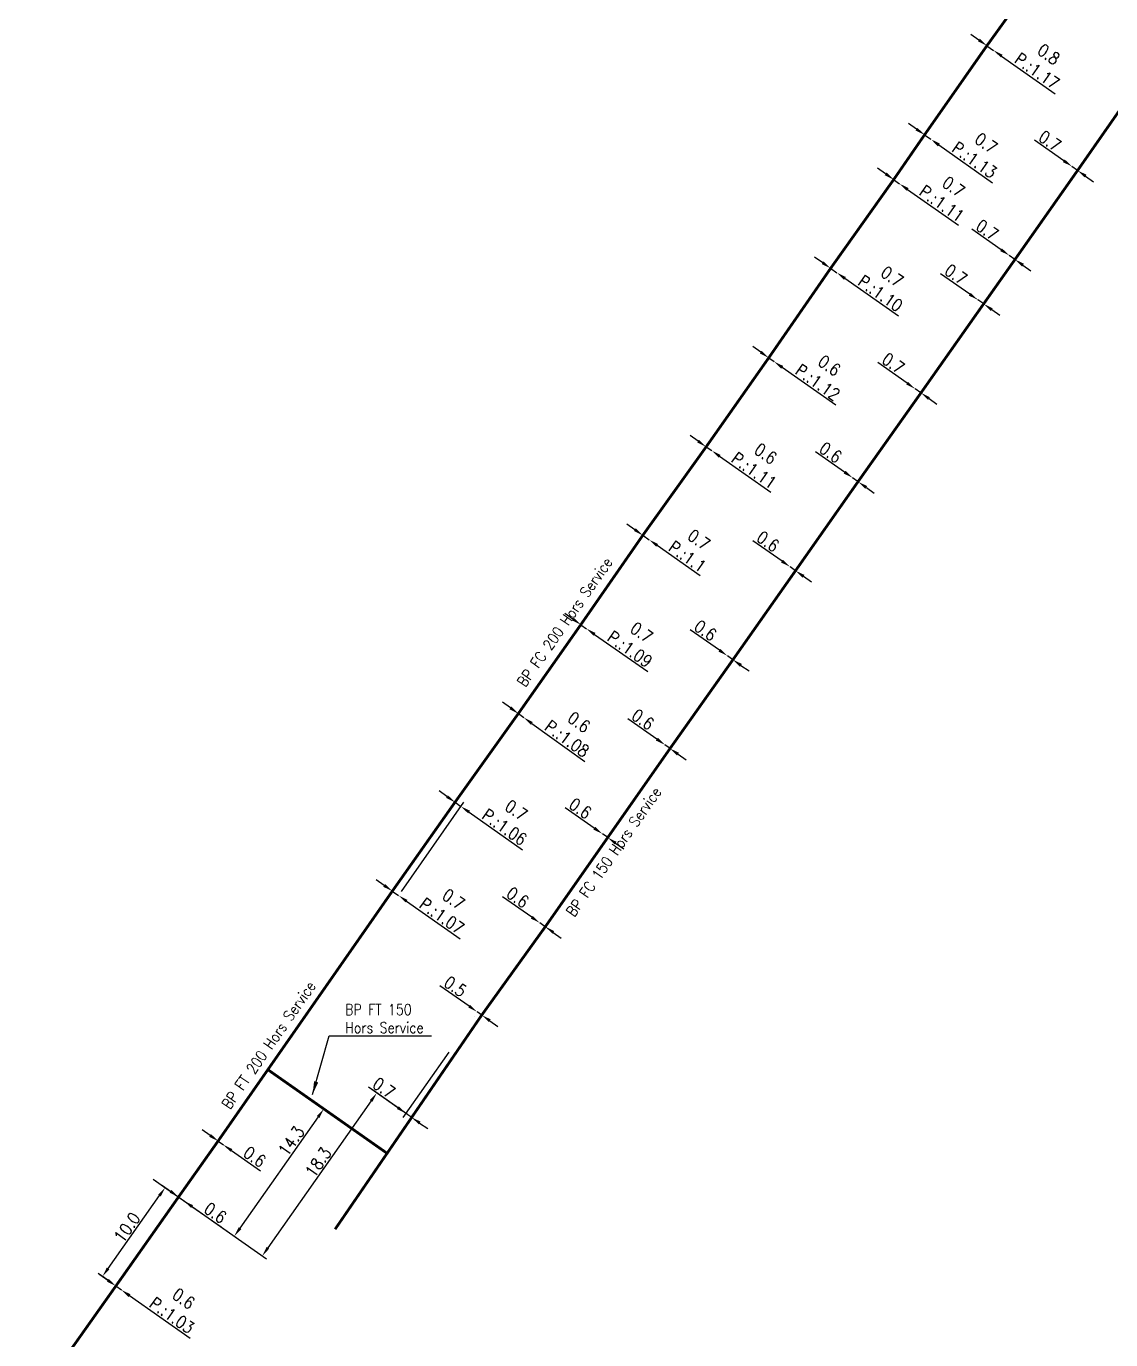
# Model space of a CAD drawing. Header units: millimetres. Extents: x 185000 to 186000, y 127000 to 128000.
# Drawn here: x 185782.1 to 185881.8, y 127495.1 to 127615.9 of the extents above; entities that cross this region are included whole.
import ezdxf

# ---------------------------------------------------------------- set-up
doc = ezdxf.new("R2010")
doc.units = ezdxf.units.MM
doc.header["$PDMODE"] = 34
doc.layers.get('DEFPOINTS').update_dxf_attribs({"linetype": 'CONTINUOUS'})
doc.layers.add('L_908', color=5, linetype='CONTINUOUS')
doc.styles.get("Standard").update_dxf_attribs({"font": 'romans.shx', "width": 0.85})
doc.linetypes.add('BP_HS', pattern='A,2,-1,["G",Standard,S=0.85,R=0,X=-0.27,Y=-0.4],-1', length=4)
doc.dimstyles.get("Standard").update_dxf_attribs({"dimtxt": 1.5, "dimasz": 1.2, "dimexe": 0.625, "dimexo": 0.625, "dimgap": 0.25, "dimtad": 1, "dimdec": 1, "dimzin": 0, "dimdsep": 46, "dimtxsty": 'Standard', "dimcen": -0.5, "dimadec": 0, "dimazin": 0, "dimtfac": 1, "dimtdec": 1, "dimtmove": 0, "dimatfit": 3, "dimfxl": 0, "dimtolj": 1, "dimtzin": 0, "dimarcsym": 0})

# ---------------------------------------------------------------- blocks, each defined once
blk = doc.blocks.new('*D164')
at = {"layer": 'DEFPOINTS', "color": 0, "linetype": 'Continuous', "ltscale": 0.5, "transparency": 16777216}
for p in [(185796.09, 127508.26), (185796.6, 127507.91), (185796.6, 127507.91)]:
    blk.add_point(p, dxfattribs=at)
at = {"layer": 'L_908', "color": 0, "linetype": 'Continuous', "lineweight": -2, "ltscale": 0.5, "transparency": 16777216}
for p, q in [((185795.35, 127508.78), (185794.62, 127509.3)), ((185796.09, 127508.26), (185796.6, 127507.91)), ((185797.33, 127507.39), (185800.02, 127505.51))]:
    blk.add_line(p, q, dxfattribs=at)
at = {"layer": 'L_908', "color": 0, "linetype": 'Continuous', "ltscale": 0.5, "transparency": 16777216}
for points in [[(185795.44, 127508.9), (185795.27, 127508.66), (185796.09, 127508.26)], [(185797.42, 127507.51), (185797.25, 127507.27), (185796.6, 127507.91)]]:
    blk.add_solid(points, dxfattribs=at)
at = {"layer": 'L_908', "color": 0, "linetype": 'Continuous', "ltscale": 0.5, "transparency": 16777216, "insert": (185799.48, 127506.8), "char_height": 1.125, "attachment_point": 5, "rotation": 324.9247}
blk.add_mtext('\\A1;0.6', dxfattribs=at)
blk = doc.blocks.new('*D165')
at = {"layer": 'DEFPOINTS', "color": 0, "linetype": 'Continuous', "ltscale": 0.5, "transparency": 16777216}
for p in [(185799.73, 127513.41), (185800.22, 127513.06), (185800.22, 127513.06)]:
    blk.add_point(p, dxfattribs=at)
at = {"layer": 'L_908', "color": 0, "linetype": 'Continuous', "lineweight": -2, "ltscale": 0.5, "transparency": 16777216}
for p, q in [((185798.99, 127513.93), (185798.25, 127514.44)), ((185799.73, 127513.41), (185800.22, 127513.06)), ((185800.95, 127512.55), (185803.64, 127510.66))]:
    blk.add_line(p, q, dxfattribs=at)
at = {"layer": 'L_908', "color": 0, "linetype": 'Continuous', "ltscale": 0.5, "transparency": 16777216}
for points in [[(185799.08, 127514.05), (185798.9, 127513.8), (185799.73, 127513.41)], [(185801.04, 127512.67), (185800.87, 127512.42), (185800.22, 127513.06)]]:
    blk.add_solid(points, dxfattribs=at)
at = {"layer": 'L_908', "color": 0, "linetype": 'Continuous', "ltscale": 0.5, "transparency": 16777216, "insert": (185803.1, 127511.96), "char_height": 1.125, "attachment_point": 5, "rotation": 324.9247}
blk.add_mtext('\\A1;0.6', dxfattribs=at)
blk = doc.blocks.new('*D166')
at = {"layer": 'DEFPOINTS', "color": 0, "linetype": 'Continuous', "ltscale": 0.5, "transparency": 16777216}
for p in [(185815.74, 127536.38), (185816.31, 127535.98), (185816.31, 127535.98)]:
    blk.add_point(p, dxfattribs=at)
at = {"layer": 'L_908', "color": 0, "linetype": 'Continuous', "lineweight": -2, "ltscale": 0.5, "transparency": 16777216}
for p, q in [((185815, 127536.9), (185814.26, 127537.42)), ((185815.74, 127536.38), (185816.31, 127535.98)), ((185817.04, 127535.46), (185821.96, 127532.01))]:
    blk.add_line(p, q, dxfattribs=at)
at = {"layer": 'L_908', "color": 0, "linetype": 'Continuous', "ltscale": 0.5, "transparency": 16777216}
for points in [[(185815.09, 127537.02), (185814.91, 127536.78), (185815.74, 127536.38)], [(185817.13, 127535.58), (185816.96, 127535.34), (185816.31, 127535.98)]]:
    blk.add_solid(points, dxfattribs=at)
at = {"layer": 'L_908', "color": 0, "linetype": 'Continuous', "ltscale": 0.5, "transparency": 16777216, "insert": (185820.84, 127534.86), "char_height": 1.125, "attachment_point": 5, "rotation": 324.9247}
blk.add_mtext('\\A1;0.7\\PP.:1.07', dxfattribs=at)
blk = doc.blocks.new('*D167')
at = {"layer": 'DEFPOINTS', "color": 0, "linetype": 'Continuous', "ltscale": 0.5, "transparency": 16777216}
for p in [(185821.5, 127544.55), (185822.05, 127544.16), (185816.31, 127535.98)]:
    blk.add_point(p, dxfattribs=at)
at = {"layer": 'L_908', "color": 0, "linetype": 'Continuous', "lineweight": -2, "ltscale": 0.5, "transparency": 16777216}
for p, q in [((185820.76, 127545.07), (185820.03, 127545.59)), ((185816.58, 127536.36), (185822.32, 127544.55)), ((185821.5, 127544.55), (185822.05, 127544.16)), ((185822.79, 127543.65), (185827.71, 127540.19))]:
    blk.add_line(p, q, dxfattribs=at)
at = {"layer": 'L_908', "color": 0, "linetype": 'Continuous', "ltscale": 0.5, "transparency": 16777216}
for points in [[(185820.85, 127545.19), (185820.68, 127544.95), (185821.5, 127544.55)], [(185822.88, 127543.77), (185822.71, 127543.52), (185822.05, 127544.16)]]:
    blk.add_solid(points, dxfattribs=at)
at = {"layer": 'L_908', "color": 0, "linetype": 'Continuous', "ltscale": 0.5, "transparency": 16777216, "insert": (185826.59, 127543.04), "char_height": 1.125, "attachment_point": 5, "rotation": 324.9247}
blk.add_mtext('\\A1;0.7\\PP.:1.06', dxfattribs=at)
blk = doc.blocks.new('*D168')
at = {"layer": 'DEFPOINTS', "color": 0, "linetype": 'Continuous', "ltscale": 0.5, "transparency": 16777216}
for p in [(185827.32, 127552.7), (185827.83, 127552.33), (185827.83, 127552.33)]:
    blk.add_point(p, dxfattribs=at)
at = {"layer": 'L_908', "color": 0, "linetype": 'Continuous', "lineweight": -2, "ltscale": 0.5, "transparency": 16777216}
for p, q in [((185826.59, 127553.22), (185825.86, 127553.75)), ((185827.32, 127552.7), (185827.83, 127552.33)), ((185828.56, 127551.8), (185833.43, 127548.29))]:
    blk.add_line(p, q, dxfattribs=at)
at = {"layer": 'L_908', "color": 0, "linetype": 'Continuous', "ltscale": 0.5, "transparency": 16777216}
for points in [[(185826.67, 127553.35), (185826.5, 127553.1), (185827.32, 127552.7)], [(185828.65, 127551.92), (185828.47, 127551.68), (185827.83, 127552.33)]]:
    blk.add_solid(points, dxfattribs=at)
at = {"layer": 'L_908', "color": 0, "linetype": 'Continuous', "ltscale": 0.5, "transparency": 16777216, "insert": (185832.35, 127551.15), "char_height": 1.125, "attachment_point": 5, "rotation": 324.2018}
blk.add_mtext('\\A1;0.6\\PP.:1.08', dxfattribs=at)
blk = doc.blocks.new('*D169')
at = {"layer": 'DEFPOINTS', "color": 0, "linetype": 'Continuous', "ltscale": 0.5, "transparency": 16777216}
for p in [(185833.06, 127560.87), (185833.59, 127560.5), (185833.59, 127560.5)]:
    blk.add_point(p, dxfattribs=at)
at = {"layer": 'L_908', "color": 0, "linetype": 'Continuous', "lineweight": -2, "ltscale": 0.5, "transparency": 16777216}
for p, q in [((185832.32, 127561.39), (185831.59, 127561.91)), ((185833.06, 127560.87), (185833.59, 127560.5)), ((185834.33, 127559.98), (185839.21, 127556.56))]:
    blk.add_line(p, q, dxfattribs=at)
at = {"layer": 'L_908', "color": 0, "linetype": 'Continuous', "ltscale": 0.5, "transparency": 16777216}
for points in [[(185832.41, 127561.51), (185832.24, 127561.27), (185833.06, 127560.87)], [(185834.41, 127560.11), (185834.24, 127559.86), (185833.59, 127560.5)]]:
    blk.add_solid(points, dxfattribs=at)
at = {"layer": 'L_908', "color": 0, "linetype": 'Continuous', "ltscale": 0.5, "transparency": 16777216, "insert": (185838.11, 127559.39), "char_height": 1.125, "attachment_point": 5, "rotation": 324.9259}
blk.add_mtext('\\A1;0.7\\PP.:1.09', dxfattribs=at)
blk = doc.blocks.new('*D170')
at = {"layer": 'DEFPOINTS', "color": 0, "linetype": 'Continuous', "ltscale": 0.5, "transparency": 16777216}
for p in [(185838.76, 127569.09), (185839.34, 127568.68), (185839.34, 127568.68)]:
    blk.add_point(p, dxfattribs=at)
at = {"layer": 'L_908', "color": 0, "linetype": 'Continuous', "lineweight": -2, "ltscale": 0.5, "transparency": 16777216}
for p, q in [((185838.03, 127569.6), (185837.29, 127570.12)), ((185838.76, 127569.09), (185839.34, 127568.68)), ((185840.07, 127568.17), (185844.02, 127565.39))]:
    blk.add_line(p, q, dxfattribs=at)
at = {"layer": 'L_908', "color": 0, "linetype": 'Continuous', "ltscale": 0.5, "transparency": 16777216}
for points in [[(185838.11, 127569.73), (185837.94, 127569.48), (185838.76, 127569.09)], [(185840.16, 127568.29), (185839.99, 127568.04), (185839.34, 127568.68)]]:
    blk.add_solid(points, dxfattribs=at)
at = {"layer": 'L_908', "color": 0, "linetype": 'Continuous', "ltscale": 0.5, "transparency": 16777216, "insert": (185843.39, 127567.9), "char_height": 1.125, "attachment_point": 5, "rotation": 324.9259}
blk.add_mtext('\\A1;0.7\\PP.:1.1', dxfattribs=at)
blk = doc.blocks.new('*D171')
at = {"layer": 'DEFPOINTS', "color": 0, "linetype": 'Continuous', "ltscale": 0.5, "transparency": 16777216}
for p in [(185844.58, 127577.22), (185845.09, 127576.87), (185845.09, 127576.87)]:
    blk.add_point(p, dxfattribs=at)
at = {"layer": 'L_908', "color": 0, "linetype": 'Continuous', "lineweight": -2, "ltscale": 0.5, "transparency": 16777216}
for p, q in [((185843.84, 127577.74), (185843.11, 127578.26)), ((185844.58, 127577.22), (185845.09, 127576.87)), ((185845.82, 127576.35), (185850.51, 127573.05))]:
    blk.add_line(p, q, dxfattribs=at)
at = {"layer": 'L_908', "color": 0, "linetype": 'Continuous', "ltscale": 0.5, "transparency": 16777216}
for points in [[(185843.93, 127577.87), (185843.76, 127577.62), (185844.58, 127577.22)], [(185845.91, 127576.47), (185845.74, 127576.23), (185845.09, 127576.87)]]:
    blk.add_solid(points, dxfattribs=at)
at = {"layer": 'L_908', "color": 0, "linetype": 'Continuous', "ltscale": 0.5, "transparency": 16777216, "insert": (185849.51, 127575.82), "char_height": 1.125, "attachment_point": 5, "rotation": 324.8613}
blk.add_mtext('\\A1;0.6\\PP.:1.11', dxfattribs=at)
blk = doc.blocks.new('*D172')
at = {"layer": 'DEFPOINTS', "color": 0, "linetype": 'Continuous', "ltscale": 0.5, "transparency": 16777216}
for p in [(185850.33, 127585.4), (185850.84, 127585.05), (185850.84, 127585.05)]:
    blk.add_point(p, dxfattribs=at)
at = {"layer": 'L_908', "color": 0, "linetype": 'Continuous', "lineweight": -2, "ltscale": 0.5, "transparency": 16777216}
for p, q in [((185849.6, 127585.92), (185848.86, 127586.44)), ((185850.33, 127585.4), (185850.84, 127585.05)), ((185851.58, 127584.53), (185856.49, 127581.07))]:
    blk.add_line(p, q, dxfattribs=at)
at = {"layer": 'L_908', "color": 0, "linetype": 'Continuous', "ltscale": 0.5, "transparency": 16777216}
for points in [[(185849.68, 127586.04), (185849.51, 127585.8), (185850.33, 127585.4)], [(185851.66, 127584.65), (185851.49, 127584.4), (185850.84, 127585.05)]]:
    blk.add_solid(points, dxfattribs=at)
at = {"layer": 'L_908', "color": 0, "linetype": 'Continuous', "ltscale": 0.5, "transparency": 16777216, "insert": (185855.37, 127583.92), "char_height": 1.125, "attachment_point": 5, "rotation": 324.8613}
blk.add_mtext('\\A1;0.6\\PP.:1.12', dxfattribs=at)
blk = doc.blocks.new('*D173')
at = {"layer": 'DEFPOINTS', "color": 0, "linetype": 'Continuous', "ltscale": 0.5, "transparency": 16777216}
for p in [(185856.02, 127593.63), (185856.6, 127593.22), (185856.6, 127593.22)]:
    blk.add_point(p, dxfattribs=at)
at = {"layer": 'L_908', "color": 0, "linetype": 'Continuous', "lineweight": -2, "ltscale": 0.5, "transparency": 16777216}
for p, q in [((185855.29, 127594.14), (185854.55, 127594.66)), ((185856.02, 127593.63), (185856.6, 127593.22)), ((185857.33, 127592.71), (185862.25, 127589.25))]:
    blk.add_line(p, q, dxfattribs=at)
at = {"layer": 'L_908', "color": 0, "linetype": 'Continuous', "ltscale": 0.5, "transparency": 16777216}
for points in [[(185855.37, 127594.27), (185855.2, 127594.02), (185856.02, 127593.63)], [(185857.42, 127592.83), (185857.25, 127592.58), (185856.6, 127593.22)]]:
    blk.add_solid(points, dxfattribs=at)
at = {"layer": 'L_908', "color": 0, "linetype": 'Continuous', "ltscale": 0.5, "transparency": 16777216, "insert": (185861.13, 127592.1), "char_height": 1.125, "attachment_point": 5, "rotation": 324.8613}
blk.add_mtext('\\A1;0.7\\PP.:1.10', dxfattribs=at)
blk = doc.blocks.new('*D174')
at = {"layer": 'DEFPOINTS', "color": 0, "linetype": 'Continuous', "ltscale": 0.5, "transparency": 16777216}
for p in [(185861.81, 127601.78), (185862.36, 127601.4), (185862.36, 127601.4)]:
    blk.add_point(p, dxfattribs=at)
at = {"layer": 'L_908', "color": 0, "linetype": 'Continuous', "lineweight": -2, "ltscale": 0.5, "transparency": 16777216}
for p, q in [((185861.07, 127602.3), (185860.34, 127602.82)), ((185861.81, 127601.78), (185862.36, 127601.4)), ((185863.09, 127600.88), (185867.78, 127597.58))]:
    blk.add_line(p, q, dxfattribs=at)
at = {"layer": 'L_908', "color": 0, "linetype": 'Continuous', "ltscale": 0.5, "transparency": 16777216}
for points in [[(185861.16, 127602.43), (185860.99, 127602.18), (185861.81, 127601.78)], [(185863.18, 127601), (185863, 127600.76), (185862.36, 127601.4)]]:
    blk.add_solid(points, dxfattribs=at)
at = {"layer": 'L_908', "color": 0, "linetype": 'Continuous', "ltscale": 0.5, "transparency": 16777216, "insert": (185866.78, 127600.35), "char_height": 1.125, "attachment_point": 5, "rotation": 324.8299}
blk.add_mtext('\\A1;0.7\\PP.:1.11', dxfattribs=at)
blk = doc.blocks.new('*D175')
at = {"layer": 'DEFPOINTS', "color": 0, "linetype": 'Continuous', "ltscale": 0.5, "transparency": 16777216}
for p in [(185864.65, 127605.9), (185865.24, 127605.49), (185865.24, 127605.49)]:
    blk.add_point(p, dxfattribs=at)
at = {"layer": 'L_908', "color": 0, "linetype": 'Continuous', "lineweight": -2, "ltscale": 0.5, "transparency": 16777216}
for p, q in [((185863.91, 127606.42), (185863.18, 127606.94)), ((185864.65, 127605.9), (185865.24, 127605.49)), ((185865.97, 127604.97), (185870.88, 127601.5))]:
    blk.add_line(p, q, dxfattribs=at)
at = {"layer": 'L_908', "color": 0, "linetype": 'Continuous', "ltscale": 0.5, "transparency": 16777216}
for points in [[(185864, 127606.54), (185863.82, 127606.3), (185864.65, 127605.9)], [(185866.06, 127605.09), (185865.88, 127604.84), (185865.24, 127605.49)]]:
    blk.add_solid(points, dxfattribs=at)
at = {"layer": 'L_908', "color": 0, "linetype": 'Continuous', "ltscale": 0.5, "transparency": 16777216, "insert": (185869.77, 127604.36), "char_height": 1.125, "attachment_point": 5, "rotation": 324.8299}
blk.add_mtext('\\A1;0.7\\PP.:1.13', dxfattribs=at)
blk = doc.blocks.new('*D176')
at = {"layer": 'DEFPOINTS', "color": 0, "linetype": 'Continuous', "ltscale": 0.5, "transparency": 16777216}
for p in [(185870.38, 127614.09), (185871, 127613.66), (185871, 127613.66)]:
    blk.add_point(p, dxfattribs=at)
at = {"layer": 'L_908', "color": 0, "linetype": 'Continuous', "lineweight": -2, "ltscale": 0.5, "transparency": 16777216}
for p, q in [((185869.65, 127614.61), (185868.91, 127615.13)), ((185870.38, 127614.09), (185871, 127613.66)), ((185871.73, 127613.14), (185876.64, 127609.68))]:
    blk.add_line(p, q, dxfattribs=at)
at = {"layer": 'L_908', "color": 0, "linetype": 'Continuous', "ltscale": 0.5, "transparency": 16777216}
for points in [[(185869.73, 127614.73), (185869.56, 127614.49), (185870.38, 127614.09)], [(185871.82, 127613.26), (185871.65, 127613.02), (185871, 127613.66)]]:
    blk.add_solid(points, dxfattribs=at)
at = {"layer": 'L_908', "color": 0, "linetype": 'Continuous', "ltscale": 0.5, "transparency": 16777216, "insert": (185875.53, 127612.53), "char_height": 1.125, "attachment_point": 5, "rotation": 324.8299}
blk.add_mtext('\\A1;0.8\\PP.:1.17', dxfattribs=at)
blk = doc.blocks.new('*D183')
at = {"layer": 'DEFPOINTS', "color": 0, "linetype": 'Continuous', "ltscale": 0.5, "transparency": 16777216}
for p in [(185804.3, 127519.97), (185793.39, 127510.16), (185801.22, 127504.66)]:
    blk.add_point(p, dxfattribs=at)
at = {"layer": 'L_908', "color": 0, "linetype": 'Continuous', "lineweight": -2, "ltscale": 0.5, "transparency": 16777216}
for p, q in [((185804.68, 127519.7), (185809.83, 127516.09)), ((185808.93, 127515.63), (185801.74, 127505.4)), ((185793.77, 127509.89), (185801.61, 127504.39))]:
    blk.add_line(p, q, dxfattribs=at)
at = {"layer": 'L_908', "color": 0, "linetype": 'Continuous', "ltscale": 0.5, "transparency": 16777216}
for points in [[(185808.8, 127515.71), (185809.05, 127515.54), (185809.44, 127516.36)], [(185801.62, 127505.48), (185801.86, 127505.31), (185801.22, 127504.66)]]:
    blk.add_solid(points, dxfattribs=at)
at = {"layer": 'L_908', "color": 0, "linetype": 'Continuous', "ltscale": 0.5, "transparency": 16777216, "insert": (185806.46, 127513.42), "char_height": 1.125, "attachment_point": 5, "rotation": 54.9247}
blk.add_mtext('\\A1;14.3', dxfattribs=at)
blk = doc.blocks.new('*D184')
at = {"layer": 'DEFPOINTS', "color": 0, "linetype": 'Continuous', "ltscale": 0.5, "transparency": 16777216}
for p in [(185821.21, 127521.97), (185816.98, 127515.95), (185817.52, 127515.58)]:
    blk.add_point(p, dxfattribs=at)
at = {"layer": 'L_908', "color": 0, "linetype": 'Continuous', "lineweight": -2, "ltscale": 0.5, "transparency": 16777216}
for p, q in [((185820.94, 127521.59), (185816.71, 127515.57)), ((185816.25, 127516.47), (185813.56, 127518.36)), ((185817.52, 127515.58), (185816.98, 127515.95)), ((185818.25, 127515.06), (185818.99, 127514.55))]:
    blk.add_line(p, q, dxfattribs=at)
at = {"layer": 'L_908', "color": 0, "linetype": 'Continuous', "ltscale": 0.5, "transparency": 16777216}
for points in [[(185816.33, 127516.6), (185816.16, 127516.35), (185816.98, 127515.95)], [(185818.34, 127515.19), (185818.17, 127514.94), (185817.52, 127515.58)]]:
    blk.add_solid(points, dxfattribs=at)
at = {"layer": 'L_908', "color": 0, "linetype": 'Continuous', "ltscale": 0.5, "transparency": 16777216, "insert": (185814.97, 127518.29), "char_height": 1.125, "attachment_point": 5, "rotation": 324.9022}
blk.add_mtext('\\A1;0.7', dxfattribs=at)
blk = doc.blocks.new('*D185')
at = {"layer": 'DEFPOINTS', "color": 0, "linetype": 'Continuous', "ltscale": 0.5, "transparency": 16777216}
for p in [(185823.54, 127525.28), (185823.54, 127525.28), (185823.96, 127524.99)]:
    blk.add_point(p, dxfattribs=at)
at = {"layer": 'L_908', "color": 0, "linetype": 'Continuous', "lineweight": -2, "ltscale": 0.5, "transparency": 16777216}
for p, q in [((185822.8, 127525.8), (185820.12, 127527.68)), ((185823.27, 127524.9), (185823.27, 127524.9)), ((185823.96, 127524.99), (185823.54, 127525.28)), ((185823.69, 127524.61), (185823.69, 127524.61)), ((185824.69, 127524.47), (185825.43, 127523.95))]:
    blk.add_line(p, q, dxfattribs=at)
at = {"layer": 'L_908', "color": 0, "linetype": 'Continuous', "ltscale": 0.5, "transparency": 16777216}
for points in [[(185822.89, 127525.92), (185822.72, 127525.68), (185823.54, 127525.28)], [(185824.78, 127524.59), (185824.61, 127524.35), (185823.96, 127524.99)]]:
    blk.add_solid(points, dxfattribs=at)
at = {"layer": 'L_908', "color": 0, "linetype": 'Continuous', "ltscale": 0.5, "transparency": 16777216, "insert": (185821.52, 127527.61), "char_height": 1.125, "attachment_point": 5, "rotation": 324.9022}
blk.add_mtext('\\A1;0.5', dxfattribs=at)
blk = doc.blocks.new('*D186')
at = {"layer": 'DEFPOINTS', "color": 0, "linetype": 'Continuous', "ltscale": 0.5, "transparency": 16777216}
for p in [(185829.29, 127533.46), (185829.29, 127533.46), (185829.8, 127533.11)]:
    blk.add_point(p, dxfattribs=at)
at = {"layer": 'L_908', "color": 0, "linetype": 'Continuous', "lineweight": -2, "ltscale": 0.5, "transparency": 16777216}
for p, q in [((185828.55, 127533.98), (185825.87, 127535.87)), ((185829.8, 127533.11), (185829.29, 127533.46)), ((185830.53, 127532.59), (185831.27, 127532.07))]:
    blk.add_line(p, q, dxfattribs=at)
at = {"layer": 'L_908', "color": 0, "linetype": 'Continuous', "ltscale": 0.5, "transparency": 16777216}
for points in [[(185828.64, 127534.1), (185828.47, 127533.86), (185829.29, 127533.46)], [(185830.62, 127532.71), (185830.45, 127532.47), (185829.8, 127533.11)]]:
    blk.add_solid(points, dxfattribs=at)
at = {"layer": 'L_908', "color": 0, "linetype": 'Continuous', "ltscale": 0.5, "transparency": 16777216, "insert": (185827.27, 127535.8), "char_height": 1.125, "attachment_point": 5, "rotation": 324.9022}
blk.add_mtext('\\A1;0.6', dxfattribs=at)
blk = doc.blocks.new('*D187')
at = {"layer": 'DEFPOINTS', "color": 0, "linetype": 'Continuous', "ltscale": 0.5, "transparency": 16777216}
for p in [(185835.04, 127541.65), (185835.04, 127541.65), (185835.53, 127541.3)]:
    blk.add_point(p, dxfattribs=at)
at = {"layer": 'L_908', "color": 0, "linetype": 'Continuous', "lineweight": -2, "ltscale": 0.5, "transparency": 16777216}
for p, q in [((185834.3, 127542.16), (185831.62, 127544.05)), ((185835.53, 127541.3), (185835.04, 127541.65)), ((185836.26, 127540.78), (185837, 127540.27))]:
    blk.add_line(p, q, dxfattribs=at)
at = {"layer": 'L_908', "color": 0, "linetype": 'Continuous', "ltscale": 0.5, "transparency": 16777216}
for points in [[(185834.39, 127542.29), (185834.21, 127542.04), (185835.04, 127541.65)], [(185836.35, 127540.91), (185836.18, 127540.66), (185835.53, 127541.3)]]:
    blk.add_solid(points, dxfattribs=at)
at = {"layer": 'L_908', "color": 0, "linetype": 'Continuous', "ltscale": 0.5, "transparency": 16777216, "insert": (185833.02, 127543.98), "char_height": 1.125, "attachment_point": 5, "rotation": 324.9022}
blk.add_mtext('\\A1;0.6', dxfattribs=at)
blk = doc.blocks.new('*D188')
at = {"layer": 'DEFPOINTS', "color": 0, "linetype": 'Continuous', "ltscale": 0.5, "transparency": 16777216}
for p in [(185840.79, 127549.83), (185840.79, 127549.83), (185841.26, 127549.49)]:
    blk.add_point(p, dxfattribs=at)
at = {"layer": 'L_908', "color": 0, "linetype": 'Continuous', "lineweight": -2, "ltscale": 0.5, "transparency": 16777216}
for p, q in [((185840.05, 127550.34), (185837.37, 127552.23)), ((185841.26, 127549.49), (185840.79, 127549.83)), ((185842, 127548.98), (185842.73, 127548.46))]:
    blk.add_line(p, q, dxfattribs=at)
at = {"layer": 'L_908', "color": 0, "linetype": 'Continuous', "ltscale": 0.5, "transparency": 16777216}
for points in [[(185840.14, 127550.47), (185839.96, 127550.22), (185840.79, 127549.83)], [(185842.08, 127549.1), (185841.91, 127548.85), (185841.26, 127549.49)]]:
    blk.add_solid(points, dxfattribs=at)
at = {"layer": 'L_908', "color": 0, "linetype": 'Continuous', "ltscale": 0.5, "transparency": 16777216, "insert": (185838.77, 127552.16), "char_height": 1.125, "attachment_point": 5, "rotation": 324.9022}
blk.add_mtext('\\A1;0.6', dxfattribs=at)
blk = doc.blocks.new('*D189')
at = {"layer": 'DEFPOINTS', "color": 0, "linetype": 'Continuous', "ltscale": 0.5, "transparency": 16777216}
for p in [(185846.54, 127558.01), (185846.54, 127558.01), (185847.04, 127557.65)]:
    blk.add_point(p, dxfattribs=at)
at = {"layer": 'L_908', "color": 0, "linetype": 'Continuous', "lineweight": -2, "ltscale": 0.5, "transparency": 16777216}
for p, q in [((185845.8, 127558.53), (185843.12, 127560.41)), ((185847.04, 127557.65), (185846.54, 127558.01)), ((185847.78, 127557.13), (185848.52, 127556.62))]:
    blk.add_line(p, q, dxfattribs=at)
at = {"layer": 'L_908', "color": 0, "linetype": 'Continuous', "ltscale": 0.5, "transparency": 16777216}
for points in [[(185845.89, 127558.65), (185845.71, 127558.4), (185846.54, 127558.01)], [(185847.87, 127557.26), (185847.69, 127557.01), (185847.04, 127557.65)]]:
    blk.add_solid(points, dxfattribs=at)
at = {"layer": 'L_908', "color": 0, "linetype": 'Continuous', "ltscale": 0.5, "transparency": 16777216, "insert": (185844.52, 127560.34), "char_height": 1.125, "attachment_point": 5, "rotation": 324.9022}
blk.add_mtext('\\A1;0.6', dxfattribs=at)
blk = doc.blocks.new('*D190')
at = {"layer": 'DEFPOINTS', "color": 0, "linetype": 'Continuous', "ltscale": 0.5, "transparency": 16777216}
for p in [(185852.29, 127566.19), (185852.29, 127566.19), (185852.79, 127565.83)]:
    blk.add_point(p, dxfattribs=at)
at = {"layer": 'L_908', "color": 0, "linetype": 'Continuous', "lineweight": -2, "ltscale": 0.5, "transparency": 16777216}
for p, q in [((185851.55, 127566.71), (185848.87, 127568.59)), ((185852.79, 127565.83), (185852.29, 127566.19)), ((185853.53, 127565.32), (185854.27, 127564.8))]:
    blk.add_line(p, q, dxfattribs=at)
at = {"layer": 'L_908', "color": 0, "linetype": 'Continuous', "ltscale": 0.5, "transparency": 16777216}
for points in [[(185851.64, 127566.83), (185851.46, 127566.59), (185852.29, 127566.19)], [(185853.62, 127565.44), (185853.44, 127565.19), (185852.79, 127565.83)]]:
    blk.add_solid(points, dxfattribs=at)
at = {"layer": 'L_908', "color": 0, "linetype": 'Continuous', "ltscale": 0.5, "transparency": 16777216, "insert": (185850.27, 127568.52), "char_height": 1.125, "attachment_point": 5, "rotation": 324.8965}
blk.add_mtext('\\A1;0.6', dxfattribs=at)
blk = doc.blocks.new('*D191')
at = {"layer": 'DEFPOINTS', "color": 0, "linetype": 'Continuous', "ltscale": 0.5, "transparency": 16777216}
for p in [(185858.04, 127574.37), (185858.04, 127574.37), (185858.56, 127574)]:
    blk.add_point(p, dxfattribs=at)
at = {"layer": 'L_908', "color": 0, "linetype": 'Continuous', "lineweight": -2, "ltscale": 0.5, "transparency": 16777216}
for p, q in [((185857.3, 127574.89), (185854.62, 127576.77)), ((185858.56, 127574), (185858.04, 127574.37)), ((185859.3, 127573.49), (185860.03, 127572.97))]:
    blk.add_line(p, q, dxfattribs=at)
at = {"layer": 'L_908', "color": 0, "linetype": 'Continuous', "ltscale": 0.5, "transparency": 16777216}
for points in [[(185857.39, 127575.01), (185857.22, 127574.77), (185858.04, 127574.37)], [(185859.38, 127573.61), (185859.21, 127573.36), (185858.56, 127574)]]:
    blk.add_solid(points, dxfattribs=at)
at = {"layer": 'L_908', "color": 0, "linetype": 'Continuous', "ltscale": 0.5, "transparency": 16777216, "insert": (185856.02, 127576.7), "char_height": 1.125, "attachment_point": 5, "rotation": 324.8965}
blk.add_mtext('\\A1;0.6', dxfattribs=at)
blk = doc.blocks.new('*D192')
at = {"layer": 'DEFPOINTS', "color": 0, "linetype": 'Continuous', "ltscale": 0.5, "transparency": 16777216}
for p in [(185863.79, 127582.55), (185863.79, 127582.55), (185864.32, 127582.18)]:
    blk.add_point(p, dxfattribs=at)
at = {"layer": 'L_908', "color": 0, "linetype": 'Continuous', "lineweight": -2, "ltscale": 0.5, "transparency": 16777216}
for p, q in [((185863.05, 127583.07), (185860.37, 127584.96)), ((185864.32, 127582.18), (185863.79, 127582.55)), ((185865.06, 127581.66), (185865.79, 127581.14))]:
    blk.add_line(p, q, dxfattribs=at)
at = {"layer": 'L_908', "color": 0, "linetype": 'Continuous', "ltscale": 0.5, "transparency": 16777216}
for points in [[(185863.14, 127583.19), (185862.97, 127582.95), (185863.79, 127582.55)], [(185865.14, 127581.78), (185864.97, 127581.54), (185864.32, 127582.18)]]:
    blk.add_solid(points, dxfattribs=at)
at = {"layer": 'L_908', "color": 0, "linetype": 'Continuous', "ltscale": 0.5, "transparency": 16777216, "insert": (185861.78, 127584.89), "char_height": 1.125, "attachment_point": 5, "rotation": 324.8329}
blk.add_mtext('\\A1;0.7', dxfattribs=at)
blk = doc.blocks.new('*D193')
at = {"layer": 'DEFPOINTS', "color": 0, "linetype": 'Continuous', "ltscale": 0.5, "transparency": 16777216}
for p in [(185869.55, 127590.73), (185869.55, 127590.73), (185870.09, 127590.35)]:
    blk.add_point(p, dxfattribs=at)
at = {"layer": 'L_908', "color": 0, "linetype": 'Continuous', "lineweight": -2, "ltscale": 0.5, "transparency": 16777216}
for p, q in [((185868.81, 127591.25), (185866.13, 127593.13)), ((185870.09, 127590.35), (185869.55, 127590.73)), ((185870.82, 127589.83), (185871.56, 127589.31))]:
    blk.add_line(p, q, dxfattribs=at)
at = {"layer": 'L_908', "color": 0, "linetype": 'Continuous', "ltscale": 0.5, "transparency": 16777216}
for points in [[(185868.9, 127591.37), (185868.72, 127591.12), (185869.55, 127590.73)], [(185870.91, 127589.95), (185870.74, 127589.71), (185870.09, 127590.35)]]:
    blk.add_solid(points, dxfattribs=at)
at = {"layer": 'L_908', "color": 0, "linetype": 'Continuous', "ltscale": 0.5, "transparency": 16777216, "insert": (185867.53, 127593.06), "char_height": 1.125, "attachment_point": 5, "rotation": 324.8678}
blk.add_mtext('\\A1;0.7', dxfattribs=at)
blk = doc.blocks.new('*D194')
at = {"layer": 'DEFPOINTS', "color": 0, "linetype": 'Continuous', "ltscale": 0.5, "transparency": 16777216}
for p in [(185872.42, 127594.82), (185872.42, 127594.82), (185872.96, 127594.44)]:
    blk.add_point(p, dxfattribs=at)
at = {"layer": 'L_908', "color": 0, "linetype": 'Continuous', "lineweight": -2, "ltscale": 0.5, "transparency": 16777216}
for p, q in [((185871.69, 127595.34), (185869.01, 127597.22)), ((185872.96, 127594.44), (185872.42, 127594.82)), ((185873.69, 127593.93), (185874.43, 127593.41))]:
    blk.add_line(p, q, dxfattribs=at)
at = {"layer": 'L_908', "color": 0, "linetype": 'Continuous', "ltscale": 0.5, "transparency": 16777216}
for points in [[(185871.77, 127595.46), (185871.6, 127595.21), (185872.42, 127594.82)], [(185873.78, 127594.05), (185873.61, 127593.8), (185872.96, 127594.44)]]:
    blk.add_solid(points, dxfattribs=at)
at = {"layer": 'L_908', "color": 0, "linetype": 'Continuous', "ltscale": 0.5, "transparency": 16777216, "insert": (185870.41, 127597.15), "char_height": 1.125, "attachment_point": 5, "rotation": 324.8678}
blk.add_mtext('\\A1;0.7', dxfattribs=at)
blk = doc.blocks.new('*D195')
at = {"layer": 'DEFPOINTS', "color": 0, "linetype": 'Continuous', "ltscale": 0.5, "transparency": 16777216}
for p in [(185878.18, 127603), (185878.18, 127603), (185878.71, 127602.62)]:
    blk.add_point(p, dxfattribs=at)
at = {"layer": 'L_908', "color": 0, "linetype": 'Continuous', "lineweight": -2, "ltscale": 0.5, "transparency": 16777216}
for p, q in [((185877.44, 127603.51), (185874.76, 127605.4)), ((185878.71, 127602.62), (185878.18, 127603)), ((185879.45, 127602.1), (185880.18, 127601.59))]:
    blk.add_line(p, q, dxfattribs=at)
at = {"layer": 'L_908', "color": 0, "linetype": 'Continuous', "ltscale": 0.5, "transparency": 16777216}
for points in [[(185877.53, 127603.64), (185877.36, 127603.39), (185878.18, 127603)], [(185879.53, 127602.23), (185879.36, 127601.98), (185878.71, 127602.62)]]:
    blk.add_solid(points, dxfattribs=at)
at = {"layer": 'L_908', "color": 0, "linetype": 'Continuous', "ltscale": 0.5, "transparency": 16777216, "insert": (185876.17, 127605.33), "char_height": 1.125, "attachment_point": 5, "rotation": 324.8678}
blk.add_mtext('\\A1;0.7', dxfattribs=at)
blk = doc.blocks.new('*D203')
at = {"layer": 'DEFPOINTS', "color": 0, "linetype": 'Continuous', "ltscale": 0.5, "transparency": 16777216}
for p in [(185790.34, 127500.09), (185790.85, 127499.72), (185790.85, 127499.72)]:
    blk.add_point(p, dxfattribs=at)
at = {"layer": 'L_908', "color": 0, "linetype": 'Continuous', "lineweight": -2, "ltscale": 0.5, "transparency": 16777216}
for p, q in [((185789.6, 127500.6), (185788.86, 127501.12)), ((185790.34, 127500.09), (185790.85, 127499.72)), ((185791.59, 127499.21), (185797.15, 127495.3))]:
    blk.add_line(p, q, dxfattribs=at)
at = {"layer": 'L_908', "color": 0, "linetype": 'Continuous', "ltscale": 0.5, "transparency": 16777216}
for points in [[(185789.69, 127500.73), (185789.51, 127500.48), (185790.34, 127500.09)], [(185791.67, 127499.33), (185791.5, 127499.08), (185790.85, 127499.72)]]:
    blk.add_solid(points, dxfattribs=at)
at = {"layer": 'L_908', "color": 0, "linetype": 'Continuous', "ltscale": 0.5, "transparency": 16777216, "insert": (185796.03, 127498.15), "char_height": 1.125, "attachment_point": 5, "rotation": 324.9247}
blk.add_mtext('\\A1;0.6\\PP.:1.03', dxfattribs=at)
blk = doc.blocks.new('*D363')
at = {"layer": 'DEFPOINTS', "color": 0, "linetype": 'Continuous', "ltscale": 0.5, "transparency": 16777216}
for p in [(185793.39, 127510.16), (185794.86, 127509.13), (185790.34, 127500.09)]:
    blk.add_point(p, dxfattribs=at)
at = {"layer": 'L_908', "color": 0, "linetype": 'Continuous', "lineweight": -2, "ltscale": 0.5, "transparency": 16777216}
for p, q in [((185793.77, 127509.89), (185795.24, 127508.86)), ((185789.62, 127501.69), (185794.34, 127508.39)), ((185789.95, 127500.36), (185788.72, 127501.22))]:
    blk.add_line(p, q, dxfattribs=at)
at = {"layer": 'L_908', "color": 0, "linetype": 'Continuous', "ltscale": 0.5, "transparency": 16777216}
for points in [[(185794.22, 127508.48), (185794.46, 127508.31), (185794.86, 127509.13)], [(185789.5, 127501.78), (185789.74, 127501.6), (185789.1, 127500.95)]]:
    blk.add_solid(points, dxfattribs=at)
at = {"layer": 'L_908', "color": 0, "linetype": 'Continuous', "ltscale": 0.5, "transparency": 16777216, "insert": (185791.37, 127505.47), "char_height": 1.125, "attachment_point": 5, "rotation": 54.861}
blk.add_mtext('\\A1;10.0', dxfattribs=at)
blk = doc.blocks.new('*D364')
at = {"layer": 'DEFPOINTS', "color": 0, "linetype": 'Continuous', "ltscale": 0.5, "transparency": 16777216}
for p in [(185817.52, 127515.58), (185793.39, 127510.16), (185803.79, 127502.86)]:
    blk.add_point(p, dxfattribs=at)
at = {"layer": 'L_908', "color": 0, "linetype": 'Continuous', "lineweight": -2, "ltscale": 0.5, "transparency": 16777216}
for p, q in [((185817.13, 127515.85), (185813.92, 127518.1)), ((185813.79, 127517.1), (185804.31, 127503.59)), ((185793.77, 127509.89), (185804.18, 127502.59))]:
    blk.add_line(p, q, dxfattribs=at)
at = {"layer": 'L_908', "color": 0, "linetype": 'Continuous', "ltscale": 0.5, "transparency": 16777216}
for points in [[(185813.67, 127517.18), (185813.91, 127517.01), (185814.31, 127517.83)], [(185804.19, 127503.68), (185804.43, 127503.51), (185803.79, 127502.86)]]:
    blk.add_solid(points, dxfattribs=at)
at = {"layer": 'L_908', "color": 0, "linetype": 'Continuous', "ltscale": 0.5, "transparency": 16777216, "insert": (185808.93, 127511.47), "char_height": 1.125, "attachment_point": 5, "rotation": 54.9247}
blk.add_mtext('\\A1;18.3', dxfattribs=at)

msp = doc.modelspace()

# ---------------------------------------------------------------- linework, layer by layer
at = {"layer": 'L_908', "linetype": 'BP_HS', "ltscale": 0.5, "const_width": 0.25, "flags": 128}
for points in [[(185740.79, 127429.66), (185758.89, 127455.07), (185761.68, 127459.22), (185767.36, 127467.34), (185773.08, 127475.55), (185778.8, 127483.75), (185784.56, 127491.92), (185790.34, 127500.09), (185796.09, 127508.26), (185799.73, 127513.41), (185815.74, 127536.38), (185821.5, 127544.55), (185827.32, 127552.7), (185833.06, 127560.87), (185838.76, 127569.09), (185844.58, 127577.22), (185850.33, 127585.4), (185856.02, 127593.63), (185861.81, 127601.78), (185864.65, 127605.9), (185870.38, 127614.09), (185877.56, 127624.06), (185880.41, 127628.17), (185889, 127640.46), (185894.75, 127648.64), (185900.56, 127656.78), (185906.28, 127664.98), (185913.95, 127675.92), (185919.57, 127683.93), (185925.41, 127692.17), (185931.08, 127700.17), (185939.85, 127713.03), (185942.61, 127717.49), (185943.58, 127718.69), (185955.41, 127735.47), (185957.27, 127737.71), (185963.02, 127745.89), (185968.77, 127754.08), (185974.51, 127762.26), (185980.3, 127770.42), (185988.36, 127781.9)], [(185810.48, 127505.3), (185817.52, 127515.58), (185823.96, 127524.99), (185829.8, 127533.11), (185835.53, 127541.3), (185841.26, 127549.49), (185847.04, 127557.65), (185852.79, 127565.83), (185858.54, 127574.02), (185864.32, 127582.18), (185870.08, 127590.36), (185872.96, 127594.44), (185878.71, 127602.62), (185889.09, 127617.5), (185894.91, 127625.64), (185900.69, 127633.79), (185906.42, 127641.99), (185912.17, 127650.17), (185917.9, 127658.36), (185923.62, 127666.57), (185929.4, 127674.71), (185935.12, 127682.89), (185940.88, 127691.04), (185946.62, 127699.2), (185952.37, 127707.38), (185958.07, 127715.6), (185963.81, 127723.79), (185969.64, 127731.91), (185975.38, 127740.1), (185981.21, 127748.23), (185992.78, 127763.98)], [(185804.3, 127519.97), (185815.26, 127512.28)]]:
    msp.add_lwpolyline(points, dxfattribs=at)

# ---------------------------------------------------------------- texts
at = {"layer": 'L_908', "linetype": 'BP_HS', "width": 0.85}
for s, rotation, p in [('BP FC 200 Hors Service', 55.0115, (185827.95, 127555.06)), ('BP FC 150 Hors Service', 55.1293, (185832.46, 127533.93)), ('BP FT 200 Hors Service', 55.1293, (185800.81, 127516.24))]:
    msp.add_text(s, height=1, rotation=rotation, dxfattribs=at).set_placement(p)
at = {"layer": 'L_908', "linetype": 'Continuous', "insert": (185811.4, 127524.66), "char_height": 1, "attachment_point": 4}
msp.add_mtext('BP FT 150\\PHors Service', dxfattribs=at)

# ---------------------------------------------------------------- dimensions: what is measured, and where the dimension line sits
at = {"layer": 'L_908', "linetype": 'Continuous', "ltscale": 0.5}
for base, p1, p2, angle, text, picture, middle in [((185870.9957, 127613.66), (185870.3826, 127614.092), (185870.9957, 127613.66), 144.8299, '<>\\PP.:1.17', '*D176', (185874.556, 127611.1512)), ((185865.24, 127605.49), (185864.65, 127605.9), (185865.24, 127605.49), 144.8299, '<>\\PP.:1.13', '*D175', (185868.8, 127602.98)), ((185862.36, 127601.4), (185861.81, 127601.78), (185862.36, 127601.4), 144.8299, '<>\\PP.:1.11', '*D174', (185865.8, 127598.97)), ((185856.6, 127593.22), (185856.02, 127593.63), (185856.6, 127593.22), 144.8613, '<>\\PP.:1.10', '*D173', (185860.16, 127590.72)), ((185850.84, 127585.05), (185850.33, 127585.4), (185850.84, 127585.05), 144.8613, '<>\\PP.:1.12', '*D172', (185854.4, 127582.54)), ((185845.09, 127576.87), (185844.58, 127577.22), (185845.09, 127576.87), 144.8613, '<>\\PP.:1.11', '*D171', (185848.54, 127574.44)), ((185839.34, 127568.68), (185838.76, 127569.09), (185839.34, 127568.68), 144.9259, '<>\\PP.:1.1', '*D170', (185842.42, 127566.52)), ((185833.5914, 127560.5006), (185833.0594, 127560.8741), (185833.5914, 127560.5006), 144.9259, '<>\\PP.:1.09', '*D169', (185837.1372, 127558.011)), ((185827.83, 127552.33), (185827.32, 127552.7), (185827.83, 127552.33), 144.2018, '<>\\PP.:1.08', '*D168', (185831.36, 127549.78)), ((185822.05, 127544.16), (185821.5, 127544.55), (185816.31, 127535.98), 144.9247, '<>\\PP.:1.06', '*D167', (185825.62, 127541.66)), ((185816.31, 127535.98), (185815.74, 127536.38), (185816.31, 127535.98), 144.9247, '<>\\PP.:1.07', '*D166', (185819.87, 127533.48)), ((185816.98, 127515.95), (185817.52, 127515.58), (185821.21, 127521.97), 324.9022, '0.7', '*D184', (185814.54, 127517.67)), ((185790.85, 127499.72), (185790.34, 127500.09), (185790.85, 127499.72), 144.9247, '<>\\PP.:1.03', '*D203', (185795.06, 127496.77))]:
    dim = msp.add_linear_dim(base=base, p1=p1, p2=p2, angle=angle, text=text, dimstyle='Standard', override={"dimscale": 0.75}, dxfattribs=at)
    dim.commit()
    dim.dimension.update_dxf_attribs({"geometry": picture, "text_midpoint": middle, "dimtype": 160})
for base, p1, p2, angle, picture, middle in [((185878.17892, 127602.9956), (185878.7105, 127602.62155), (185878.17892, 127602.9956), 324.86782, '*D195', (185875.7342, 127604.71583)), ((185872.4243, 127594.8173), (185872.9559, 127594.4433), (185872.4243, 127594.8173), 324.8678, '*D194', (185869.9796, 127596.5376)), ((185869.55, 127590.73), (185870.09, 127590.35), (185869.55, 127590.73), 324.8678, '*D193', (185867.1, 127592.45)), ((185863.7902, 127582.5513), (185864.3215, 127582.177), (185863.7902, 127582.5513), 324.8329, '*D192', (185861.3465, 127584.2731)), ((185858.04, 127574.37), (185858.56, 127574), (185858.04, 127574.37), 324.8965, '*D191', (185855.59, 127576.09)), ((185852.29, 127566.19), (185852.79, 127565.83), (185852.29, 127566.19), 324.8965, '*D190', (185849.84, 127567.91)), ((185846.54, 127558.01), (185847.04, 127557.65), (185846.54, 127558.01), 324.9022, '*D189', (185844.09, 127559.73)), ((185840.79, 127549.83), (185841.26, 127549.49), (185840.79, 127549.83), 324.9022, '*D188', (185838.34, 127551.55)), ((185835.04, 127541.65), (185835.53, 127541.3), (185835.04, 127541.65), 324.9022, '*D187', (185832.59, 127543.36)), ((185829.29, 127533.46), (185829.8, 127533.11), (185829.29, 127533.46), 324.9022, '*D186', (185826.84, 127535.18)), ((185823.54, 127525.28), (185823.96, 127524.99), (185823.54, 127525.28), 324.9022, '*D185', (185821.09, 127527)), ((185801.22, 127504.66), (185804.3, 127519.97), (185793.39, 127510.16), 54.9247, '*D183', (185807.07, 127512.99)), ((185803.79, 127502.86), (185817.52, 127515.58), (185793.39, 127510.16), 54.9247, '*D364', (185809.54, 127511.04)), ((185800.22, 127513.06), (185799.73, 127513.41), (185800.22, 127513.06), 144.9247, '*D165', (185802.66, 127511.35)), ((185796.6, 127507.91), (185796.09, 127508.26), (185796.6, 127507.91), 144.9247, '*D164', (185799.04, 127506.19))]:
    dim = msp.add_linear_dim(base=base, p1=p1, p2=p2, angle=angle, dimstyle='Standard', override={"dimscale": 0.75}, dxfattribs=at)
    dim.commit()
    dim.dimension.update_dxf_attribs({"geometry": picture, "text_midpoint": middle, "dimtype": 160})
dim = msp.add_linear_dim(base=(185794.86, 127509.13), p1=(185790.34, 127500.09), p2=(185793.39, 127510.16), angle=234.861, dimstyle='Standard', override={"dimscale": 0.75}, dxfattribs=at)
dim.commit()
dim.dimension.update_dxf_attribs({"geometry": '*D363', "text_midpoint": (185791.37, 127505.47)})

# ---------------------------------------------------------------- leaders
at = {"layer": 'L_908', "linetype": 'Continuous', "annotation_type": 0, "has_hookline": 1, "hookline_direction": 0, "text_width": 7.93}
msp.add_leader([(185808.41, 127517.7), (185809.95, 127523.08), (185811.15, 127523.08)], dimstyle='Standard', dxfattribs=at)

doc.saveas('drawing.dxf')
